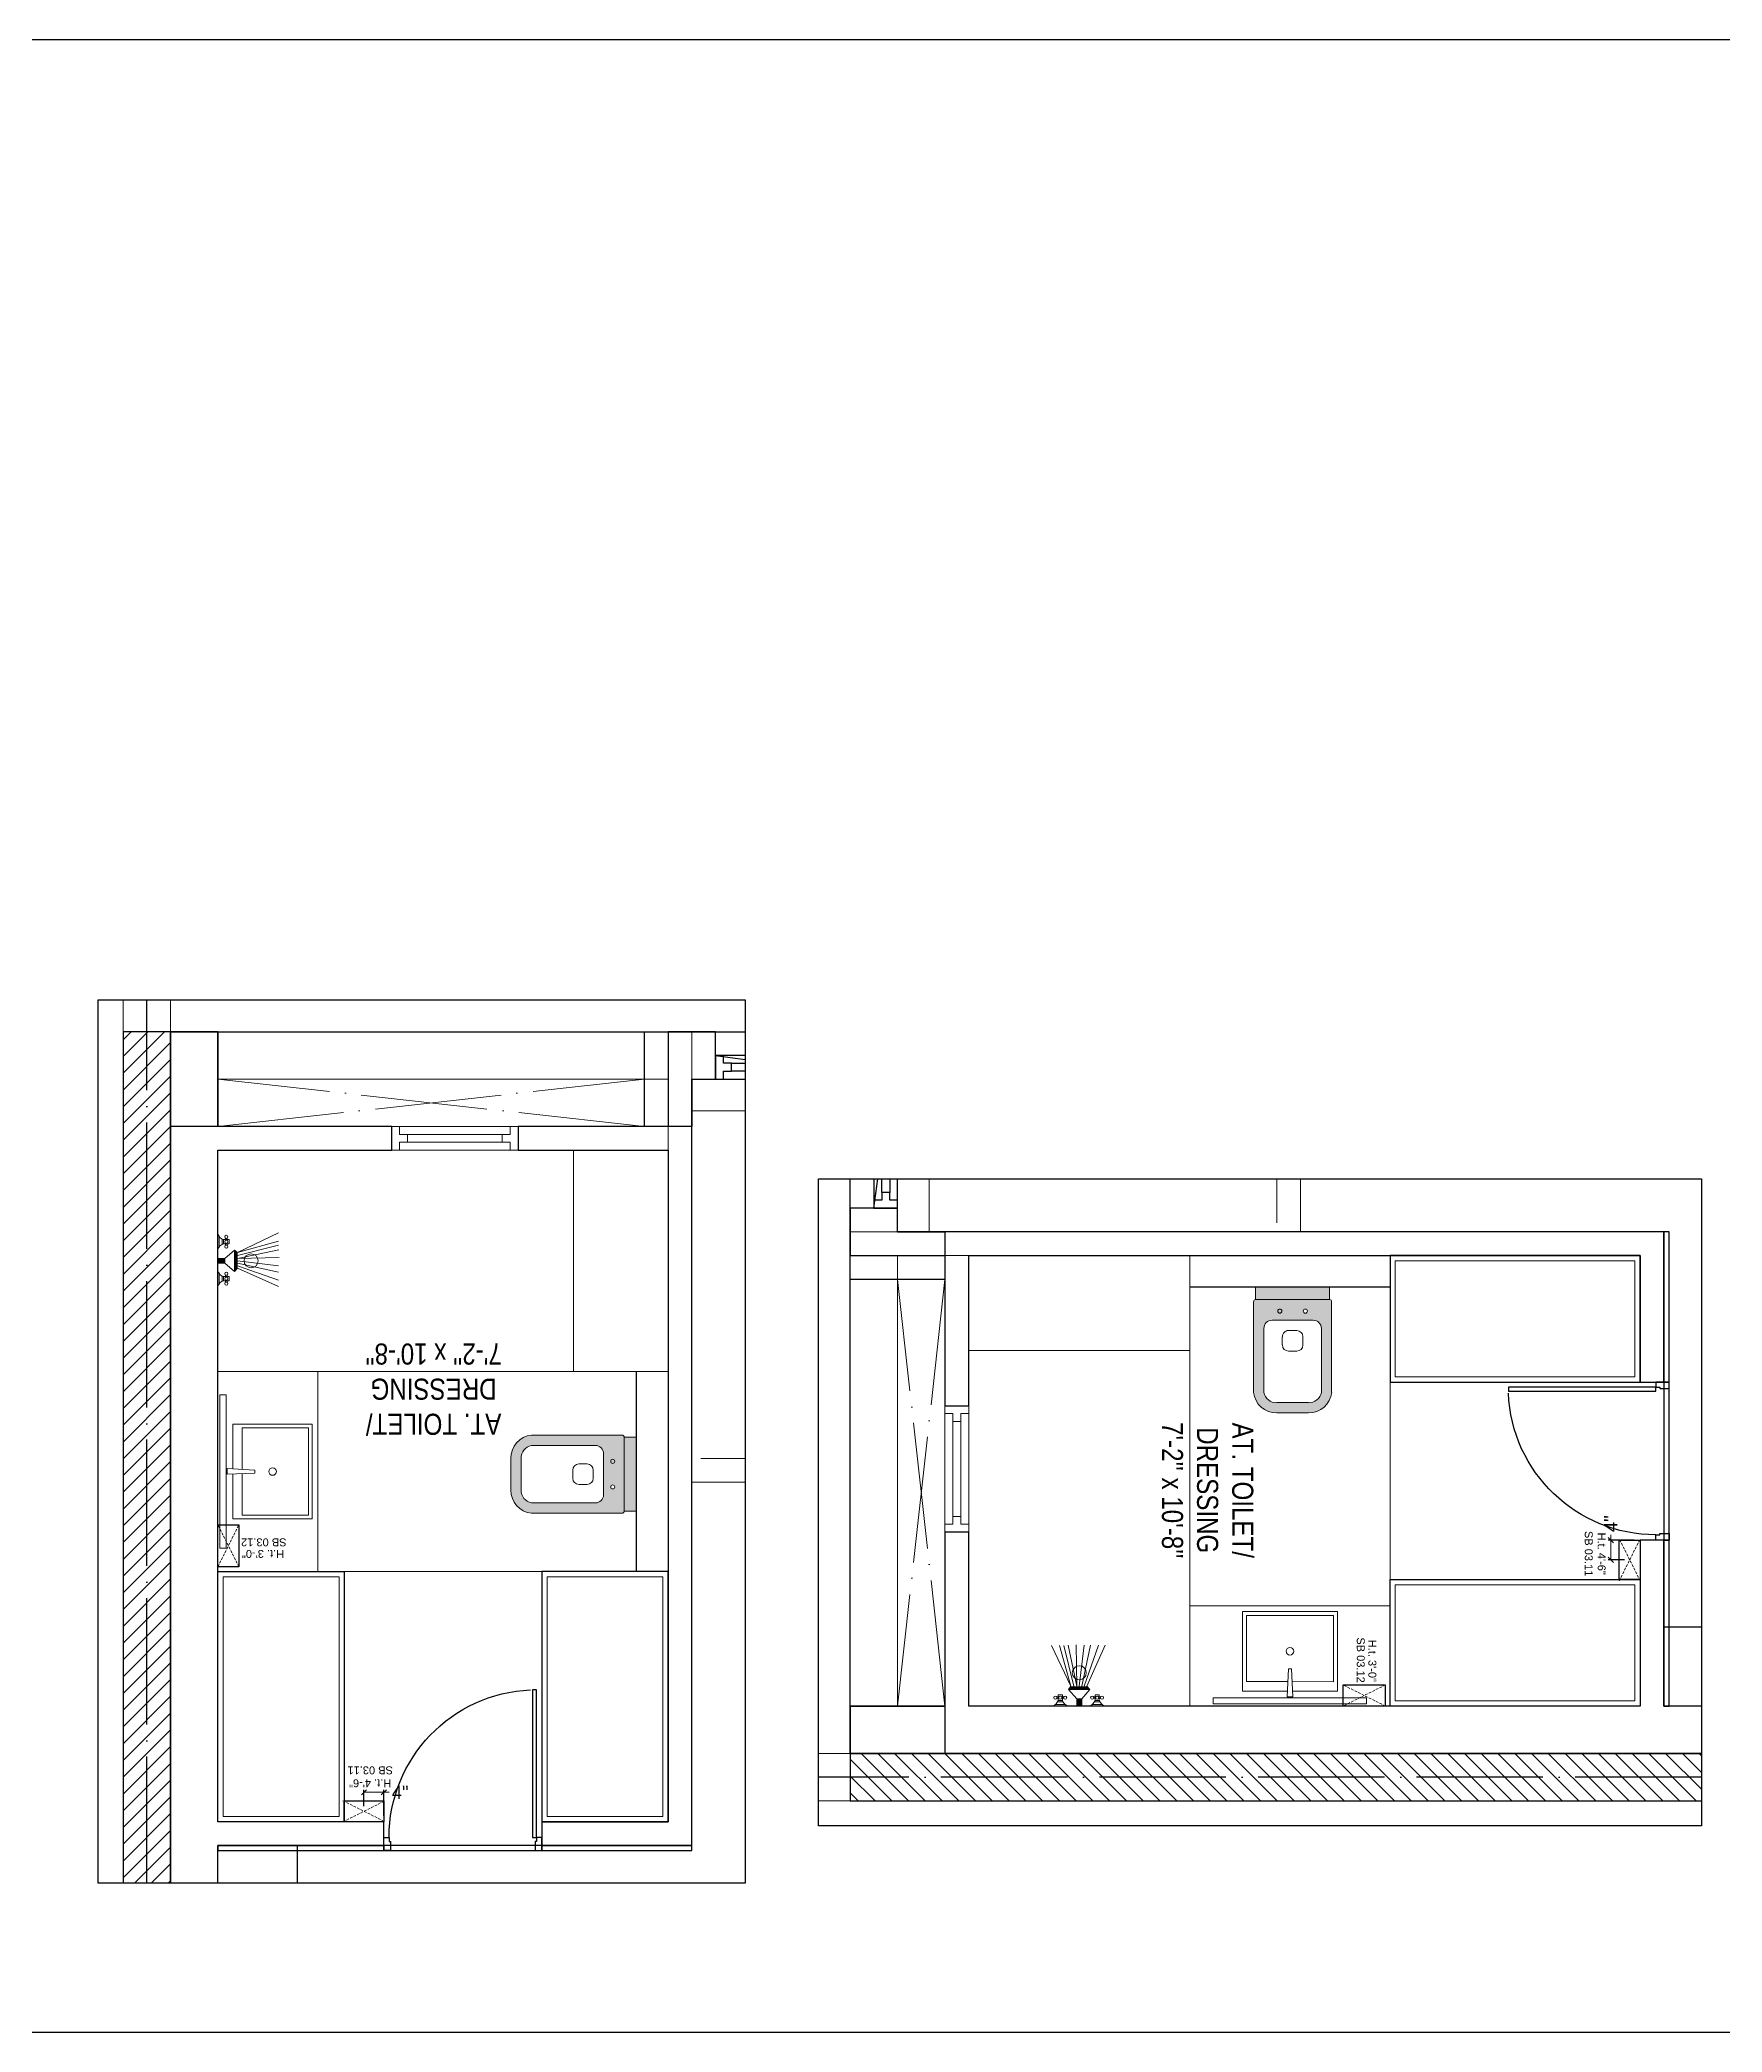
# Model space of a CAD drawing. Header units: millimetres. Extents: x 56222 to 3066687, y -650199 to -121287.
# Drawn here: x 157506.8 to 157826.2, y -178339.8 to -177961.5 of the extents above; entities that cross this region are included whole.
import ezdxf

# ---------------------------------------------------------------- set-up
doc = ezdxf.new("R2010")
doc.units = ezdxf.units.MM
doc.header["$MEASUREMENT"] = 0
doc.header["$PDMODE"] = 35
for name, pattern in [('ACAD_ISO02W100', [15, 12, -3]), ('ACAD_ISO04W100', [30, 24, -3, 0, -3]), ('DASHED', [0.75, 0.5, -0.25])]:
    doc.linetypes.add(name, pattern=pattern)
doc.layers.get('Defpoints').update_dxf_attribs({"color": 220})
doc.layers.add('AR DOOR', color=40, linetype='Continuous')
doc.layers.add('AR ELE-5', color=134, linetype='Continuous')
for name, color, linetype, lineweight in [('COLUMN', 1, 'Continuous', 30), ('dim05', 1, 'Continuous', 13), ('Electrical', 84, 'Continuous', 30), ('ELEVATION ( SPIRAL STAIR )', 250, 'Continuous', 9), ('FIRST FLOOR ( TEXT )', 7, 'Continuous', 9), ('FURNITURE', 32, 'Continuous', 9), ('GROUND FLOOR', 7, 'Continuous', 9), ('GROUND FLOOR  ( HATCH )', 251, 'Continuous', 9), ('GROUND FLOOR  ( PLINE )', 251, 'Continuous', 30), ('SECOND FLOOR', 7, 'Continuous', 9), ('SECOND FLOOR  ( PLINE )', 251, 'Continuous', 30), ('SECOND FLOOR ( DW_RAIL )', 7, 'Continuous', 9), ('SECOND FLOOR ( PLine )', 7, 'Continuous', 30), ('UTILITY', 48, 'Continuous', 9), ('wall', 7, 'Continuous', 30), ('X_PLOT', 1, 'Continuous', 9), ('XX~SLAB ( BEAM )~ ( DIM )', 7, 'Continuous', 9), ('XX~STR BEAM', 5, 'ACAD_ISO02W100', 9)]:
    doc.layers.add(name, color=color, linetype=linetype, lineweight=lineweight)
doc.layers.add('XX~SLAB ( PLINE )', color=251, linetype='Continuous', plot=False)
doc.styles.add('Arial', font='arial.ttf')
doc.styles.add('KATHA', font='swissc.ttf')
doc.styles.get("Standard").update_dxf_attribs({"font": 'arial.ttf', "height": 6})
doc.dimstyles.new('ISO-25', dxfattribs={"dimtxt": 2.5, "dimasz": 1, "dimexe": 0.5, "dimexo": 1, "dimtad": 0, "dimdec": 1, "dimlunit": 4, "dimtxsty": 'Standard', "dimblk": 'OBLIQUE', "dimcen": 2.5, "dimclrd": 1, "dimclre": 1, "dimclrt": 5, "dimadec": 0, "dimazin": 0, "dimtfac": 1, "dimtdec": 1, "dimtmove": 0, "dimatfit": 3, "dimfxl": 1, "dimlwd": -1, "dimarcsym": 0})

# ---------------------------------------------------------------- blocks, each defined once
blk = doc.blocks.new('*U117')
for points in [[(-1160, 0), (-1120, 0), (-1120, 30), (-1110, 30), (-1110, 100), (-1160, 100)], [(0, 0), (0, -1120), (-30, -1120), (-30, 0)], [(40, 0), (0, 0), (0, 30), (-10, 30), (-10, 100), (40, 100)]]:
    blk.add_lwpolyline(points, close=True)
at = {"layer": 'AR ELE-5', "linetype": 'ByBlock', "ltscale": 15}
blk.add_arc((2, 1), 1122, 180.0347, 267.627, dxfattribs=at)
blk = doc.blocks.new('A$C3EC62B37')
at = {"layer": 'FURNITURE', "lineweight": 30, "ltscale": 0.25, "true_color": 0xffffff}
h = blk.add_hatch(color=7, dxfattribs=at)
h.dxf.hatch_style = 1
h.paths.add_polyline_path([(-12.22, 0), (-12.22, 2.35), (-26.26, 2.35), (-26.26, 0)])
h.paths.add_polyline_path([(-26.26, 2.35), (-12.22, 2.35, 0.414214), (-11.83, 2.74), (-11.83, 19.96, 0.388639), (-16.24, 23.87), (-22.38, 23.87, 0.379499), (-26.65, 19.96), (-26.65, 2.74, 0.414214)])
h.paths.add_polyline_path([(-15.35, 6.26), (-23.13, 6.26, -0.414214), (-24.7, 7.83), (-24.7, 19.96, -0.349567), (-22.37, 21.91), (-16.24, 21.91, -0.364948), (-13.78, 19.96), (-13.78, 7.83, -0.414214)], flags=16)
h.paths.add_polyline_path([(-18.46, 8.22), (-20.02, 8.22, -0.414214), (-21.2, 9.39), (-21.2, 10.96, -0.414214), (-20.02, 12.13), (-18.46, 12.13, -0.414214), (-17.28, 10.96), (-17.28, 9.39, -0.414214)], flags=0)
h.paths.add_polyline_path([(-22.06, 4.53, -1), (-21.27, 4.53, -1)], flags=16)
at = {"layer": 'FURNITURE', "color": 0, "linetype": 'ByBlock', "lineweight": -2}
for p, q in [((-22.24, 23.87), (-16.24, 23.87)), ((-26.65, 2.74), (-26.65, 19.96)), ((-24.7, 7.83), (-24.7, 19.96)), ((-22.24, 21.91), (-16.24, 21.91)), ((-13.78, 7.83), (-13.78, 19.96)), ((-11.83, 2.74), (-11.83, 19.96)), ((-20.02, 12.13), (-18.46, 12.13)), ((-21.2, 9.39), (-21.2, 10.96)), ((-20.02, 8.22), (-18.46, 8.22)), ((-17.28, 9.39), (-17.28, 10.96)), ((-23.13, 6.26), (-15.35, 6.26)), ((-26.26, 2.35), (-12.22, 2.35)), ((-26.26, 2.35), (-26.26, 0)), ((-26.26, 0), (-12.22, 0)), ((-26.26, 0), (-12.22, 0)), ((-12.22, 2.35), (-12.22, 0))]:
    blk.add_line(p, q, dxfattribs=at)
for centre in [(-21.66, 4.53), (-16.81, 4.53)]:
    blk.add_circle(centre, 0.391, dxfattribs=at)
for centre, radius, start, end in [((-22.31, 19.5), 4.37, 89.0873, 174.0395), ((-16.17, 19.5), 4.37, 5.9605, 90.9127), ((-22.31, 19.48), 2.44, 88.437, 168.6348), ((-16.17, 19.48), 2.44, 11.3652, 91.563), ((-20.02, 10.96), 1.17, 90, 180), ((-18.46, 10.96), 1.17, 0, 90), ((-23.13, 7.83), 1.57, 180, 270), ((-20.02, 9.39), 1.17, 180, 270), ((-18.46, 9.39), 1.17, 270, 0), ((-15.35, 7.83), 1.57, 270, 0), ((-26.26, 2.74), 0.391, 180, 270), ((-12.22, 2.74), 0.391, 270, 0)]:
    blk.add_arc(centre, radius, start, end, dxfattribs=at)
blk = doc.blocks.new('A$C07311617')
at = {"layer": 'UTILITY'}
h = blk.add_hatch(color=7, dxfattribs=at)
h.paths.add_polyline_path([(-3.13, 2.02), (-3.13, 0), (-3.74, 0), (-3.74, 0.46), (-3.74, 1.42)])
h.paths.add_polyline_path([(-3.13, 0), (-3.13, -0.46), (-3.13, -2.02), (-3.74, -1.59), (-3.74, -0.46), (-3.74, 0)])
h = blk.add_hatch(color=7, dxfattribs=at)
h.paths.add_polyline_path([(0, 0.46), (0, 0), (-1.35, 0), (-1.35, 0.46)])
h.paths.add_polyline_path([(0, 0), (0, -0.46), (-1.35, -0.46), (-1.35, 0)])
at = {"layer": 'UTILITY', "color": 7}
for p, q in [((-3.74, 1.42), (-11.52, 4.9)), ((-1.74, 3.79), (-1.74, 4.05)), ((-1.47, 3.79), (-1.47, 4.05)), ((-0.8, 3.9), (-0.8, 2.88)), ((-0.27, 2.44), (-0.27, 4.33)), ((-3.74, 0.94), (-11.52, 3.66)), ((-3.74, 0.46), (-11.52, 2.15)), ((-3.74, 0), (-11.52, 0.93)), ((-3.13, 2.02), (-3.74, 1.42)), ((-3.13, -0.46), (-3.13, 2.02)), ((-1.35, 0.46), (-3.13, 2.02)), ((-3.13, 0.46), (-3.13, 1.42)), ((-1.74, 2.99), (-1.74, 2.72)), ((-1.47, 2.99), (-1.47, 2.72)), ((-1.35, -0.46), (-1.35, 0.46)), ((-1.35, 0.46), (0, 0.46)), ((0, -0.46), (0, 0.46)), ((-3.74, -0.46), (-11.62, -0.61)), ((-3.74, -0.46), (-11.57, -2.09)), ((-3.74, -1.03), (-11.52, -2.96)), ((-3.74, -1.59), (-11.52, -5.3)), ((-3.74, -1.59), (-11.52, -3.73)), ((-3.74, -1.59), (-3.13, -2.02)), ((-3.13, -0.46), (-3.13, -2.02)), ((-1.35, -0.46), (-3.13, -2.02)), ((-1.74, -3.22), (-1.74, -2.95)), ((-1.47, -3.22), (-1.47, -2.95)), ((-1.35, -0.46), (0, -0.46)), ((-0.8, -4.13), (-0.8, -3.11)), ((-0.27, -2.68), (-0.27, -4.56)), ((-1.74, -4.02), (-1.74, -4.29)), ((-1.47, -4.02), (-1.47, -4.29))]:
    blk.add_line(p, q, dxfattribs=at)
for points in [[(-1.07, 2.99), (-2.14, 2.99), (-2.14, 3.79), (-1.07, 3.79)], [(-1.07, -3.22), (-2.14, -3.22), (-2.14, -4.02), (-1.07, -4.02)]]:
    blk.add_lwpolyline(points, close=True, dxfattribs=at)
for points in [[(-1.35, 0.46), (-3.13, 2.02)], [(-3.13, -2.02), (-1.35, -0.46)]]:
    blk.add_lwpolyline(points, dxfattribs=at)
for centre, radius in [((-1.6, 4.32), 0.298), ((-6.31, 0), 1.33), ((-1.6, 3.39), 0.298), ((-1.6, 2.45), 0.298), ((-1.6, -2.69), 0.298), ((-1.6, -3.62), 0.298), ((-1.6, -4.55), 0.298)]:
    blk.add_circle(centre, radius, dxfattribs=at)
for centre, start, end in [((-1.47, 5.26), 285.2551, 344.7449), ((-1.47, 1.52), 15.2551, 74.7449), ((-1.47, -1.75), 285.2551, 344.7449), ((-1.47, -5.49), 15.2551, 74.7449)]:
    blk.add_arc(centre, 1.52, start, end, dxfattribs=at)
blk = doc.blocks.new('_Oblique')
at = {"layer": 'wall', "color": 0, "lineweight": -2}
blk.add_line((-0.5, -0.5), (0.5, 0.5), dxfattribs=at)
blk = doc.blocks.new('*D423')
at = {"layer": 'Defpoints', "color": 0, "lineweight": 30, "transparency": 16777216}
for p in [(157572.09, -178294.24), (157568.34, -178297.84, -0.13), (157572.09, -178299.72, -0.13)]:
    blk.add_point(p, dxfattribs=at)
at = {"layer": 'dim05', "color": 1, "linetype": 'Continuous', "lineweight": -2, "transparency": 16777216}
for p, q in [((157568.34, -178296.84), (157568.34, -178293.74)), ((157572.09, -178298.72), (157572.09, -178293.74))]:
    blk.add_line(p, q, dxfattribs=at)
at = {"layer": 'dim05', "color": 1, "linetype": 'Continuous', "transparency": 16777216}
for p, q in [((157568.34, -178294.24), (157572.09, -178294.24)), ((157572.09, -178294.24), (157573.09, -178294.24))]:
    blk.add_line(p, q, dxfattribs=at)
at = {"layer": 'dim05', "color": 1, "transparency": 16777216, "rotation": 180}
blk.add_blockref('_Oblique', (157568.34, -178294.24), dxfattribs=at)
at = {"layer": 'dim05', "color": 1, "transparency": 16777216}
blk.add_blockref('_Oblique', (157572.09, -178294.24), dxfattribs=at)
at = {"layer": 'dim05', "color": 5, "lineweight": 25, "transparency": 16777216, "insert": (157575.21, -178294.24), "char_height": 2.5, "attachment_point": 5, "style": 'Arial'}
blk.add_mtext('4"', dxfattribs=at)
blk = doc.blocks.new('*D422')
at = {"layer": 'Defpoints', "color": 0, "lineweight": 30, "transparency": 16777216}
for p in [(157805.04, -178246.36), (157810.52, -178246.36, -0.13), (157808.65, -178250.11, -0.13)]:
    blk.add_point(p, dxfattribs=at)
at = {"layer": 'dim05', "color": 1, "linetype": 'Continuous', "transparency": 16777216}
for p, q in [((157805.04, -178246.36), (157805.04, -178245.36)), ((157805.04, -178250.11), (157805.04, -178246.36))]:
    blk.add_line(p, q, dxfattribs=at)
at = {"layer": 'dim05', "color": 1, "linetype": 'Continuous', "lineweight": -2, "transparency": 16777216}
for p, q in [((157809.52, -178246.36), (157804.54, -178246.36)), ((157807.65, -178250.11), (157804.54, -178250.11))]:
    blk.add_line(p, q, dxfattribs=at)
at = {"layer": 'dim05', "color": 1, "transparency": 16777216}
for p, rotation in [((157805.04, -178246.36), 90), ((157805.04, -178250.11), 270)]:
    blk.add_blockref('_Oblique', p, dxfattribs=dict(at, rotation=rotation))
at = {"layer": 'dim05', "color": 5, "lineweight": 25, "transparency": 16777216, "insert": (157805.04, -178243.24), "char_height": 2.5, "attachment_point": 5, "rotation": 90, "style": 'Arial'}
blk.add_mtext('4"', dxfattribs=at)

msp = doc.modelspace()

# ---------------------------------------------------------------- hatches: boundary and pattern name
at = {"layer": 'GROUND FLOOR  ( HATCH )'}
h = msp.add_hatch(dxfattribs=at)
h.set_pattern_fill('ANSI31', color=6, scale=18, angle=180, style=0)
h.set_pattern_definition([(225, (274063.2809, -340769.0189), (1.590990258, -1.590990258), [])])
h.paths.add_polyline_path([(157531.595, -178149.844), (157522.595, -178149.844), (157522.595, -178311.472), (157531.595, -178311.472)])
h = msp.add_hatch(dxfattribs=at)
h.set_pattern_fill('ANSI31', color=6, scale=18, angle=270, style=0)
h.set_pattern_definition([(315, (320279.8212, -61755.1709), (1.590990258, 1.590990258), [])])
h.paths.add_polyline_path([(157660.647, -178286.857), (157660.647, -178295.857), (157822.274, -178295.857), (157822.274, -178286.857)])

# ---------------------------------------------------------------- linework, layer by layer
at = {"layer": 'COLUMN', "elevation": -0.126}
for points in [[(157540.595, -178167.845), (157531.595, -178167.845), (157531.595, -178149.845), (157540.595, -178149.845)], [(157678.647, -178277.857), (157678.647, -178286.857), (157660.647, -178286.857), (157660.647, -178277.857)]]:
    msp.add_lwpolyline(points, close=True, dxfattribs=at)
for points in [[(157630.595, -178158.845), (157630.595, -178167.845), (157621.595, -178167.845), (157621.595, -178149.845), (157630.595, -178149.845)], [(157669.647, -178187.857), (157678.647, -178187.857), (157678.647, -178196.857), (157660.647, -178196.857), (157660.647, -178187.857)]]:
    msp.add_lwpolyline(points, dxfattribs=at)
at = {"layer": 'ELEVATION ( SPIRAL STAIR )', "color": 5, "elevation": -0.126}
for points in [[(157542.142, -178218.785), (157540.986, -178218.785), (157540.986, -178247.884), (157542.142, -178247.884)], [(157729.587, -178276.31), (157729.587, -178277.466), (157758.686, -178277.466), (157758.686, -178276.31)]]:
    msp.add_lwpolyline(points, close=True, dxfattribs=at)
at = {"layer": 'FURNITURE'}
for p, q in [((157559.595, -178214.345, -0.126), (157559.595, -178252.345, -0.126)), ((157725.147, -178258.857, -0.126), (157763.147, -178258.857, -0.126))]:
    msp.add_line(p, q, dxfattribs=at)
at = {"layer": 'FURNITURE', "lineweight": 30}
for p, q in [((157815.147, -178216.357, -0.126), (157816.108, -178216.357, -0.126)), ((157815.147, -178246.357, -0.126), (157816.108, -178246.357, -0.126)), ((157815.147, -178262.803, -0.126), (157822.274, -178262.803, -0.126)), ((157555.649, -178304.345, -0.126), (157555.649, -178311.472, -0.126)), ((157572.095, -178304.345, -0.126), (157572.095, -178305.306, -0.126)), ((157602.095, -178304.345, -0.126), (157602.095, -178305.306, -0.126))]:
    msp.add_line(p, q, dxfattribs=at)
at = {"layer": 'FURNITURE', "elevation": -0.126}
for points in [[(157626.095, -178214.345), (157608.095, -178214.345), (157608.095, -178172.345), (157626.095, -178172.345)], [(157725.147, -178192.357), (157725.147, -178210.357), (157683.147, -178210.357), (157683.147, -178192.357)], [(157809.647, -178193.357), (157764.147, -178193.357), (157764.147, -178215.357), (157809.647, -178215.357)], [(157547.636, -178233.624), (157547.636, -178233.052), (157542.34, -178232.794), (157542.339, -178233.874)], [(157541.595, -178298.845), (157541.595, -178253.345), (157563.595, -178253.345), (157563.595, -178298.845)], [(157625.095, -178298.845), (157625.095, -178253.345), (157603.095, -178253.345), (157603.095, -178298.845)], [(157809.647, -178276.857), (157764.147, -178276.857), (157764.147, -178254.857), (157809.647, -178254.857)], [(157744.426, -178270.816), (157743.854, -178270.815), (157743.596, -178276.112), (157744.677, -178276.113)]]:
    msp.add_lwpolyline(points, close=True, dxfattribs=at)
at = {"layer": 'FURNITURE', "lineweight": 30, "elevation": -0.126}
for points in [[(157815.147, -178187.857), (157815.147, -178277.857), (157816.108, -178277.857), (157816.108, -178187.857)], [(157564.595, -178299.845), (157540.595, -178299.845), (157540.595, -178252.345), (157564.595, -178252.345)], [(157810.647, -178253.857), (157810.647, -178277.857), (157763.147, -178277.857), (157763.147, -178253.857)], [(157630.595, -178304.345), (157540.595, -178304.345), (157540.595, -178305.306), (157630.595, -178305.306)]]:
    msp.add_lwpolyline(points, close=True, dxfattribs=at)
for points in [[(157810.647, -178192.357), (157763.147, -178192.357), (157763.147, -178216.357), (157810.647, -178216.357), (157810.647, -178192.357)], [(157626.095, -178299.844), (157626.095, -178252.345), (157602.095, -178252.345), (157602.095, -178299.845), (157626.095, -178299.845)]]:
    msp.add_lwpolyline(points, dxfattribs=at)
at = {"layer": 'FURNITURE', "elevation": -0.126}
for points in [[(157543.42, -178232.847), (157543.434, -178224.336), (157558.528, -178224.345), (157558.508, -178242.344), (157543.414, -178242.336), (157543.419, -178233.823)], [(157545.22, -178232.934), (157545.234, -178225.057), (157557.808, -178225.064), (157557.788, -178241.624), (157545.215, -178241.617), (157545.22, -178233.738)], [(157743.649, -178275.032), (157735.138, -178275.017), (157735.147, -178259.923), (157753.147, -178259.944), (157753.138, -178275.038), (157744.626, -178275.032)], [(157743.737, -178273.231), (157735.859, -178273.217), (157735.866, -178260.644), (157752.426, -178260.664), (157752.419, -178273.237), (157744.54, -178273.232)]]:
    msp.add_lwpolyline(points, dxfattribs=at)
at = {"layer": 'FURNITURE'}
for centre in [(157550.981, -178233.34, -0.126), (157744.142, -178267.47, -0.126)]:
    msp.add_circle(centre, 0.72, dxfattribs=at)
at = {"layer": 'GROUND FLOOR'}
for p, q in [((157522.595, -178311.472, -0.126), (157522.595, -178143.803, -0.126)), ((157531.595, -178311.472, -0.126), (157531.595, -178143.803, -0.126)), ((157725.147, -178192.357, -0.126), (157725.147, -178277.857, -0.126)), ((157763.147, -178192.357, -0.126), (157763.147, -178277.857, -0.126)), ((157626.095, -178214.345, -0.126), (157540.595, -178214.345, -0.126)), ((157626.095, -178252.345, -0.126), (157540.595, -178252.345, -0.126)), ((157822.274, -178286.857, -0.126), (157654.606, -178286.857, -0.126)), ((157822.274, -178295.857, -0.126), (157654.606, -178295.857, -0.126))]:
    msp.add_line(p, q, dxfattribs=at)
at = {"layer": 'GROUND FLOOR', "color": 1, "linetype": 'ACAD_ISO04W100'}
for p, q in [((157527.095, -178311.472, -0.126), (157527.095, -178149.845, -0.126)), ((157822.274, -178291.357, -0.126), (157660.647, -178291.357, -0.126))]:
    msp.add_line(p, q, dxfattribs=at)
at = {"layer": 'GROUND FLOOR', "color": 6, "lineweight": 30, "elevation": -0.126}
for points in [[(157531.595, -178311.472), (157531.595, -178149.844), (157522.595, -178149.844), (157522.595, -178311.472)], [(157822.274, -178286.857), (157660.647, -178286.857), (157660.647, -178295.857), (157822.274, -178295.857)]]:
    msp.add_lwpolyline(points, dxfattribs=at)
at = {"layer": 'GROUND FLOOR  ( PLINE )', "elevation": -0.126}
for points in [[(157763.147, -178198.357), (157725.147, -178198.357)], [(157620.095, -178252.345), (157620.095, -178214.345)]]:
    msp.add_lwpolyline(points, dxfattribs=at)
at = {"layer": 'SECOND FLOOR'}
for p, q in [((157531.595, -178149.845, -0.126), (157640.691, -178149.845, -0.126)), ((157540.595, -178167.845, -0.126), (157540.595, -178149.845, -0.126)), ((157626.095, -178299.845, -0.126), (157626.095, -178149.845, -0.126)), ((157630.595, -178299.845, -0.126), (157630.595, -178149.845, -0.126)), ((157540.595, -178158.845, -0.126), (157626.095, -178158.845, -0.126)), ((157630.595, -178164.845, -0.126), (157640.691, -178164.845, -0.126)), ((157626.095, -178167.845, -0.126), (157540.595, -178167.845, -0.126)), ((157540.595, -178299.845, -0.126), (157540.595, -178172.345, -0.126)), ((157626.095, -178172.345, -0.126), (157540.595, -178172.345, -0.126)), ((157660.647, -178286.857, -0.126), (157660.647, -178177.76, -0.126)), ((157675.647, -178187.857, -0.126), (157675.647, -178177.76, -0.126)), ((157746.147, -178187.857, -0.126), (157746.147, -178177.76, -0.126)), ((157810.647, -178187.857, -0.126), (157660.647, -178187.857, -0.126)), ((157810.647, -178187.857, -0.126), (157810.647, -178187.857, -0.126)), ((157810.647, -178187.857, -0.126), (157815.147, -178187.857, -0.126)), ((157815.147, -178187.857, -0.126), (157815.147, -178216.357, -0.126)), ((157810.647, -178192.357, -0.126), (157660.647, -178192.357, -0.126)), ((157669.647, -178277.857, -0.126), (157669.647, -178192.357, -0.126)), ((157678.647, -178192.357, -0.126), (157678.647, -178277.857, -0.126)), ((157683.147, -178192.357, -0.126), (157683.147, -178277.857, -0.126)), ((157815.147, -178216.357, -0.126), (157810.647, -178216.357, -0.126)), ((157630.595, -178235.345, -0.126), (157640.691, -178235.345, -0.126)), ((157815.147, -178246.357, -0.126), (157810.647, -178246.357, -0.126)), ((157815.147, -178246.357, -0.126), (157815.147, -178277.857, -0.126)), ((157678.647, -178277.857, -0.126), (157660.647, -178277.857, -0.126)), ((157810.647, -178277.857, -0.126), (157683.147, -178277.857, -0.126)), ((157822.274, -178277.857, -0.126), (157815.147, -178277.857, -0.126)), ((157572.095, -178304.345, -0.126), (157572.095, -178299.845, -0.126)), ((157602.095, -178304.345, -0.126), (157602.095, -178299.845, -0.126)), ((157630.595, -178299.845, -0.126), (157630.595, -178299.845, -0.126)), ((157630.595, -178299.845, -0.126), (157630.595, -178304.345, -0.126)), ((157540.595, -178311.472, -0.126), (157540.595, -178304.345, -0.126)), ((157572.095, -178304.345, -0.126), (157540.595, -178304.345, -0.126)), ((157630.595, -178304.345, -0.126), (157602.095, -178304.345, -0.126))]:
    msp.add_line(p, q, dxfattribs=at)
at = {"layer": 'SECOND FLOOR', "color": 1, "linetype": 'ACAD_ISO04W100'}
for p, q in [((157621.595, -178167.845, -0.126), (157540.595, -178158.845, -0.126)), ((157540.595, -178167.845, -0.126), (157621.595, -178158.845, -0.126)), ((157678.647, -178196.857, -0.126), (157669.647, -178277.857, -0.126)), ((157678.647, -178277.857, -0.126), (157669.647, -178196.857, -0.126))]:
    msp.add_line(p, q, dxfattribs=at)
at = {"layer": 'SECOND FLOOR', "linetype": 'ACAD_ISO02W100', "ltscale": 0.7}
for p, q in [((157741.647, -178177.76, -0.126), (157741.647, -178187.857, -0.126)), ((157640.691, -178230.845, -0.126), (157630.595, -178230.845, -0.126))]:
    msp.add_line(p, q, dxfattribs=at)
at = {"layer": 'SECOND FLOOR  ( PLINE )', "elevation": -0.126}
for points in [[(157540.595, -178311.472), (157540.595, -178304.345), (157572.095, -178304.345), (157572.095, -178299.845), (157540.595, -178299.845), (157540.595, -178172.345), (157573.6, -178172.344), (157573.6, -178167.844), (157540.595, -178167.845), (157540.595, -178149.845), (157531.595, -178149.845), (157531.595, -178311.472)], [(157822.274, -178277.857), (157815.147, -178277.857), (157815.147, -178246.357), (157810.647, -178246.357), (157810.647, -178277.857), (157683.147, -178277.857), (157683.147, -178244.852), (157678.647, -178244.852), (157678.647, -178277.857), (157660.647, -178277.857), (157660.647, -178286.857), (157822.274, -178286.857)]]:
    msp.add_lwpolyline(points, dxfattribs=at)
at = {"layer": 'SECOND FLOOR ( DW_RAIL )', "color": 3, "elevation": -0.126}
for points in [[(157573.6, -178172.344), (157575.1, -178172.344), (157575.1, -178170.844), (157576.6, -178170.844), (157576.6, -178169.344), (157594.6, -178169.344), (157594.6, -178170.844), (157596.1, -178170.844), (157596.1, -178172.344), (157597.6, -178172.344), (157597.6, -178167.844), (157596.1, -178167.844), (157596.1, -178169.344), (157594.6, -178169.344), (157594.6, -178170.844), (157576.6, -178170.844), (157576.6, -178169.344), (157575.1, -178169.344), (157575.1, -178167.844), (157573.6, -178167.844), (157573.6, -178172.344), (157597.6, -178172.344), (157597.6, -178167.844), (157573.6, -178167.844)], [(157683.147, -178244.852), (157683.147, -178243.352), (157681.647, -178243.352), (157681.647, -178241.852), (157680.147, -178241.852), (157680.147, -178223.852), (157681.647, -178223.852), (157681.647, -178222.352), (157683.147, -178222.352), (157683.147, -178220.852), (157678.647, -178220.852), (157678.647, -178222.352), (157680.147, -178222.352), (157680.147, -178223.852), (157681.647, -178223.852), (157681.647, -178241.852), (157680.147, -178241.852), (157680.147, -178243.352), (157678.647, -178243.352), (157678.647, -178244.852), (157683.147, -178244.852), (157683.147, -178220.852), (157678.647, -178220.852), (157678.647, -178244.852)]]:
    msp.add_lwpolyline(points, close=True, dxfattribs=at)
at = {"layer": 'SECOND FLOOR ( PLine )', "elevation": -0.126}
for points in [[(157630.595, -178149.845), (157630.595, -178149.845), (157626.095, -178149.845), (157626.095, -178167.845), (157597.6, -178167.845), (157597.6, -178172.344), (157626.095, -178172.345), (157626.095, -178299.845), (157602.095, -178299.845), (157602.095, -178304.345), (157630.595, -178304.345), (157630.595, -178299.845), (157630.595, -178299.845), (157630.595, -178158.845)], [(157630.595, -178158.845), (157635.095, -178158.845), (157635.095, -178149.845), (157630.595, -178149.845)], [(157669.647, -178187.857), (157669.647, -178183.357), (157660.647, -178183.357), (157660.647, -178187.857)], [(157660.647, -178187.857), (157660.647, -178187.857), (157660.647, -178192.357), (157678.647, -178192.357), (157678.647, -178220.852), (157683.147, -178220.852), (157683.147, -178192.357), (157810.647, -178192.357), (157810.647, -178216.357), (157815.147, -178216.357), (157815.147, -178187.857), (157810.647, -178187.857), (157810.647, -178187.857), (157669.647, -178187.857)]]:
    msp.add_lwpolyline(points, dxfattribs=at)
at = {"layer": 'X_PLOT', "linetype": 'ACAD_ISO04W100', "lineweight": 30}
for p, q in [((157527.095, -178311.472, -0.126), (157527.095, -178143.803, -0.126)), ((157822.274, -178291.357, -0.126), (157654.606, -178291.357, -0.126))]:
    msp.add_line(p, q, dxfattribs=at)
at = {"layer": 'XX~SLAB ( BEAM )~ ( DIM )', "color": 242, "linetype": 'DASHED', "true_color": 0xcd2027}
for p, q in [((157540.595, -178251.439, -0.126), (157544.595, -178243.439, -0.126)), ((157544.595, -178251.439, -0.126), (157540.595, -178243.439, -0.126)), ((157806.647, -178254.107, -0.126), (157810.647, -178246.107, -0.126)), ((157810.647, -178254.107, -0.126), (157806.647, -178246.107, -0.126)), ((157762.241, -178277.857, -0.126), (157754.241, -178273.857, -0.126)), ((157762.241, -178273.857, -0.126), (157754.241, -178277.857, -0.126)), ((157564.345, -178295.845, -0.126), (157572.345, -178299.845, -0.126)), ((157564.345, -178299.845, -0.126), (157572.345, -178295.845, -0.126))]:
    msp.add_line(p, q, dxfattribs=at)
at = {"layer": 'XX~SLAB ( BEAM )~ ( DIM )', "color": 1, "lineweight": 30}
msp.add_lwpolyline([(157855.693, -177961.548), (157160.572, -177961.548), (157160.572, -178339.772), (157855.693, -178339.772)], close=True, dxfattribs=at)
at = {"layer": 'XX~SLAB ( BEAM )~ ( DIM )', "color": 242, "lineweight": 30, "true_color": 0xcd2027}
for points in [[(157640.691, -178311.472), (157517.879, -178311.472), (157517.879, -178143.803), (157640.691, -178143.803)], [(157822.274, -178177.76), (157822.274, -178300.573), (157654.606, -178300.573), (157654.606, -178177.76)]]:
    msp.add_lwpolyline(points, close=True, dxfattribs=at)
at = {"layer": 'XX~SLAB ( PLINE )'}
for p, q in [((157630.595, -178158.845, -0.126), (157640.691, -178158.845, -0.126)), ((157669.647, -178187.857, -0.126), (157669.647, -178177.76, -0.126))]:
    msp.add_line(p, q, dxfattribs=at)
at = {"layer": 'XX~SLAB ( PLINE )', "elevation": -0.126}
for points in [[(157531.595, -178311.472), (157531.595, -178149.845), (157540.595, -178149.845), (157560.4, -178149.845), (157600.737, -178149.845), (157626.095, -178149.845), (157640.691, -178149.845)], [(157640.691, -178157.345), (157638.095, -178157.345), (157638.095, -178155.845), (157636.595, -178155.845), (157636.595, -178154.345), (157635.095, -178154.345), (157640.691, -178155.108)], [(157640.691, -178154.345), (157635.095, -178154.345), (157635.095, -178158.845), (157636.595, -178158.845), (157636.595, -178157.345), (157638.095, -178157.345), (157638.095, -178155.845), (157640.691, -178155.845)], [(157822.274, -178286.857), (157660.647, -178286.857), (157660.647, -178277.857), (157660.647, -178258.052), (157660.647, -178217.715), (157660.647, -178192.357), (157660.647, -178177.76)], [(157668.147, -178177.76), (157668.147, -178180.357), (157666.647, -178180.357), (157666.647, -178181.857), (157665.147, -178181.857), (157665.147, -178183.357), (157665.91, -178177.76)], [(157665.147, -178177.76), (157665.147, -178183.357), (157669.647, -178183.357), (157669.647, -178181.857), (157668.147, -178181.857), (157668.147, -178180.357), (157666.647, -178180.357), (157666.647, -178177.76)]]:
    msp.add_lwpolyline(points, dxfattribs=at)
at = {"layer": 'XX~STR BEAM', "lineweight": 30, "elevation": -0.126}
for points in [[(157544.595, -178251.439), (157540.595, -178251.439), (157540.595, -178243.439), (157544.595, -178243.439)], [(157810.647, -178253.857), (157806.647, -178253.857), (157806.647, -178246.357), (157810.647, -178246.357)], [(157762.241, -178273.857), (157762.241, -178277.857), (157754.241, -178277.857), (157754.241, -178273.857)], [(157564.595, -178299.845), (157564.595, -178295.845), (157572.095, -178295.845), (157572.095, -178299.845)]]:
    msp.add_lwpolyline(points, close=True, dxfattribs=at)

# ---------------------------------------------------------------- block references
at = {"layer": 'AR DOOR', "linetype": 'ByBlock', "lineweight": -2, "extrusion": (0, 0, -1), "xscale": 0.02500000000004618, "yscale": 0.02500000000004618, "zscale": -0.02500000000004618}
for p, rotation in [((-157813.608, -178217.357, 0.126), 90), ((-157601.095, -178302.806, 0.126), 180)]:
    msp.add_blockref('*U117', p, dxfattribs=dict(at, rotation=rotation))
at = {"layer": 'FURNITURE', "lineweight": 18}
for p, rotation in [((157540.595, -178193.345, -0.126), 180.0331280368491), ((157704.147, -178277.857, -0.126), 270.0331280368491)]:
    msp.add_blockref('A$C07311617', p, dxfattribs=dict(at, rotation=rotation))
at = {"layer": 'FURNITURE'}
for p, rotation in [((157725.408, -178198.357, -0.126), 180), ((157620.095, -178214.606, -0.126), 90)]:
    msp.add_blockref('A$C3EC62B37', p, dxfattribs=dict(at, rotation=rotation))

# ---------------------------------------------------------------- texts
at = {"layer": 'Electrical', "color": 5, "transparency": 33554687}
for s, rotation, p in [('SB 03.11', 270, (157800.117, -178244.62, -0.126)), ('SB 03.12', 180, (157553.629, -178246.032, -0.126)), ('SB 03.12', 270, (157756.835, -178264.823, -0.126)), ('SB 03.11', 180, (157573.832, -178289.315, -0.126))]:
    msp.add_text(s, height=1.5, rotation=rotation, dxfattribs=at).set_placement(p)
at = {"layer": 'Electrical', "color": 240, "true_color": 0xed1f24, "transparency": 33554687}
for s, rotation, p in [('H.t. 4\'-6"', 270, (157802.58, -178244.932, -0.126)), ('H.t. 3\'-0"', 180, (157553.178, -178248.23, -0.126)), ('H.t. 3\'-0"', 270, (157759.032, -178265.274, -0.126)), ('H.t. 4\'-6"', 180, (157573.519, -178291.778, -0.126))]:
    msp.add_text(s, height=1.5, rotation=rotation, dxfattribs=at).set_placement(p)
at = {"layer": 'FIRST FLOOR ( TEXT )', "char_height": 4, "attachment_point": 5, "style": 'KATHA'}
for insert, rotation in [((157581.555, -178217.675, -0.126), 180), ((157728.478, -178236.897, -0.126), 270)]:
    msp.add_mtext("AT. TOILET/\\PDRESSING\\P7'-2'' x 10'-8''", dxfattribs=dict(at, insert=insert, rotation=rotation))

# ---------------------------------------------------------------- dimensions: what is measured, and where the dimension line sits
at = {"layer": 'dim05', "color": 27, "lineweight": 25, "true_color": 0x7d5120}
for base, p1, p2, angle, picture, middle in [((157805.03932, -178246.35682), (157808.64679, -178250.10685, -0.12563), (157810.52181, -178246.35682, -0.12563), 270, '*D422', (157805.03932, -178243.24478)), ((157572.09491, -178294.23702), (157568.34488, -178297.8445, -0.12563), (157572.09491, -178299.71951, -0.12563), 180, '*D423', (157575.20695, -178294.23702))]:
    dim = msp.add_linear_dim(base=base, p1=p1, p2=p2, angle=angle, dimstyle='ISO-25', override={"dimtxsty": 'Arial'}, dxfattribs=at)
    dim.commit()
    dim.dimension.update_dxf_attribs({"geometry": picture, "text_midpoint": middle})

doc.saveas('drawing.dxf')
